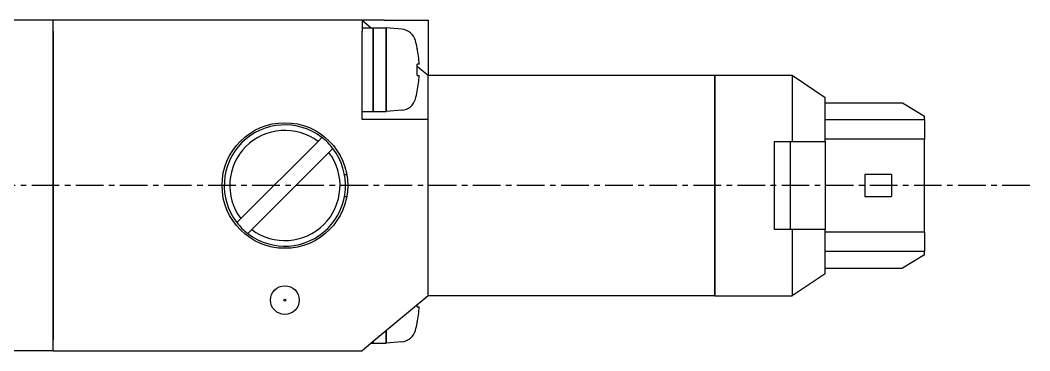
# Model space of a CAD drawing. Extents: x 45 to 224, y 37 to 151.
# Drawn here: x 142.64 to 188.41, y 133.56 to 148.56 of the extents above; entities that cross this region are included whole.
import ezdxf

# ---------------------------------------------------------------- set-up
doc = ezdxf.new("R2010")
doc.units = 0
doc.linetypes.add('CENTER', pattern=[2, 1.25, -0.25, 0.25, -0.25])
doc.layers.get('0').update_dxf_attribs({"linetype": 'CONTINUOUS'})
doc.layers.add('CENTER', color=1, linetype='CENTER')

msp = doc.modelspace()

# ---------------------------------------------------------------- linework, layer by layer
at = {"color": 7, "linetype": 'CONTINUOUS'}
for p, q in [((144.137, 148.561), (121.137, 148.561)), ((158.137, 148.561), (144.137, 148.561)), ((144.137, 133.561), (144.137, 148.561)), ((158.137, 148.561), (158.557, 148.211)), ((159.137, 148.561), (158.137, 148.561)), ((158.137, 148.561), (158.137, 148.061)), ((159.137, 148.561), (161.137, 148.561)), ((161.137, 148.561), (161.137, 146.061)), ((144.137, 148.061), (144.137, 134.061)), ((158.137, 148.211), (158.637, 148.211)), ((158.137, 144.061), (158.137, 148.061)), ((158.637, 148.211), (159.237, 148.211)), ((158.637, 144.411), (158.637, 148.211)), ((158.637, 148.211), (158.637, 144.411)), ((159.944, 148.149), (159.237, 148.211)), ((159.237, 144.411), (159.237, 148.211)), ((159.237, 148.211), (159.237, 144.411)), ((160.641, 147.288), (160.635, 147.283)), ((160.724, 146.564), (160.635, 146.564)), ((160.638, 146.477), (160.837, 146.311)), ((160.635, 146.059), (160.724, 146.059)), ((160.837, 146.311), (161.137, 146.061)), ((161.137, 146.061), (174.137, 146.061)), ((161.137, 136.061), (161.137, 146.061)), ((174.137, 146.061), (177.637, 146.061)), ((174.137, 136.061), (174.137, 146.061)), ((174.137, 146.061), (174.137, 136.061)), ((177.637, 146.061), (179.137, 145.061)), ((177.637, 146.061), (177.637, 143.061)), ((160.635, 145.34), (160.641, 145.335)), ((179.137, 143.061), (179.137, 145.061)), ((179.137, 144.811), (182.637, 144.811)), ((182.637, 144.811), (183.637, 144.211)), ((158.137, 144.411), (158.637, 144.411)), ((158.637, 144.411), (159.237, 144.411)), ((159.944, 144.473), (159.237, 144.411)), ((183.637, 144.061), (183.637, 144.211)), ((161.137, 144.061), (158.137, 144.061)), ((161.137, 136.061), (161.137, 144.061)), ((179.137, 144.061), (183.637, 144.061)), ((183.637, 144.061), (183.637, 143.161)), ((152.639, 139.558), (156.14, 143.059)), ((156.14, 143.059), (156.318, 143.238)), ((176.837, 143.061), (177.637, 143.061)), ((176.837, 139.061), (176.837, 143.061)), ((177.554, 139.061), (177.554, 143.061)), ((177.637, 143.061), (179.137, 143.061)), ((183.637, 143.161), (179.137, 143.161)), ((179.137, 143.061), (179.137, 139.061)), ((183.637, 138.961), (183.637, 143.161)), ((156.635, 142.564), (153.134, 139.063)), ((156.635, 142.564), (156.813, 142.743)), ((157.341, 141.561), (157.443, 141.561)), ((182.137, 141.561), (180.937, 141.561)), ((180.937, 141.561), (180.937, 140.561)), ((182.137, 141.561), (182.137, 140.561)), ((157.341, 140.561), (157.443, 140.561)), ((180.937, 140.561), (182.137, 140.561)), ((152.461, 139.38), (152.639, 139.558)), ((152.956, 138.885), (153.134, 139.063)), ((177.637, 139.061), (176.837, 139.061)), ((179.137, 139.061), (177.637, 139.061)), ((177.637, 139.061), (177.637, 136.061)), ((179.137, 137.061), (179.137, 139.061)), ((179.137, 138.961), (183.637, 138.961)), ((183.637, 138.961), (183.637, 138.061)), ((183.637, 138.061), (179.137, 138.061)), ((183.637, 137.911), (182.637, 137.311)), ((183.637, 137.911), (183.637, 138.061)), ((179.137, 137.061), (177.637, 136.061)), ((179.137, 137.311), (182.637, 137.311)), ((161.137, 136.061), (158.737, 134.061)), ((174.137, 136.061), (161.137, 136.061)), ((174.137, 136.061), (177.637, 136.061)), ((160.635, 135.559), (160.724, 135.559)), ((160.635, 134.84), (160.641, 134.835)), ((159.237, 133.911), (159.237, 134.478)), ((159.237, 134.478), (159.237, 133.911)), ((158.737, 134.061), (158.137, 133.561)), ((158.557, 133.911), (158.637, 133.911)), ((158.637, 133.911), (158.637, 133.978)), ((158.637, 133.978), (158.637, 133.911)), ((158.637, 133.911), (159.237, 133.911)), ((159.944, 133.973), (159.237, 133.911)), ((144.137, 133.561), (140.137, 133.561)), ((144.137, 133.561), (158.137, 133.561))]:
    msp.add_line(p, q, dxfattribs=at)
for points in [[(160.635, 146.059, 0), (160.635, 146.063, 0), (160.636, 146.067, 0), (160.636, 146.071, 0), (160.636, 146.075, 0), (160.636, 146.079, 0), (160.636, 146.082, 0), (160.636, 146.086, 0), (160.637, 146.09, 0), (160.637, 146.094, 0), (160.637, 146.098, 0), (160.637, 146.102, 0), (160.637, 146.106, 0), (160.637, 146.11, 0), (160.637, 146.114, 0), (160.638, 146.118, 0), (160.638, 146.122, 0), (160.638, 146.126, 0), (160.638, 146.13, 0), (160.638, 146.134, 0), (160.638, 146.138, 0), (160.638, 146.142, 0), (160.638, 146.146, 0), (160.639, 146.15, 0), (160.639, 146.153, 0), (160.639, 146.157, 0), (160.639, 146.161, 0), (160.639, 146.165, 0), (160.639, 146.169, 0), (160.639, 146.173, 0), (160.639, 146.177, 0), (160.639, 146.181, 0), (160.639, 146.185, 0), (160.64, 146.189, 0), (160.64, 146.193, 0), (160.64, 146.197, 0), (160.64, 146.201, 0), (160.64, 146.205, 0), (160.64, 146.209, 0), (160.64, 146.213, 0), (160.64, 146.217, 0), (160.64, 146.221, 0), (160.64, 146.224, 0), (160.64, 146.228, 0), (160.64, 146.232, 0), (160.64, 146.236, 0), (160.64, 146.24, 0), (160.64, 146.244, 0), (160.64, 146.248, 0), (160.641, 146.252, 0), (160.641, 146.256, 0), (160.641, 146.26, 0), (160.641, 146.264, 0), (160.641, 146.268, 0), (160.641, 146.272, 0), (160.641, 146.276, 0), (160.641, 146.28, 0), (160.641, 146.284, 0), (160.641, 146.288, 0), (160.641, 146.292, 0), (160.641, 146.296, 0), (160.641, 146.299, 0), (160.641, 146.303, 0), (160.641, 146.307, 0), (160.641, 146.311, 0), (160.641, 146.315, 0), (160.641, 146.319, 0), (160.641, 146.323, 0), (160.641, 146.327, 0), (160.641, 146.331, 0), (160.641, 146.335, 0), (160.641, 146.339, 0), (160.641, 146.343, 0), (160.641, 146.347, 0), (160.641, 146.351, 0), (160.641, 146.355, 0), (160.641, 146.359, 0), (160.641, 146.363, 0), (160.641, 146.367, 0), (160.641, 146.371, 0), (160.64, 146.374, 0), (160.64, 146.378, 0), (160.64, 146.382, 0), (160.64, 146.386, 0), (160.64, 146.39, 0), (160.64, 146.394, 0), (160.64, 146.398, 0), (160.64, 146.402, 0), (160.64, 146.406, 0), (160.64, 146.41, 0), (160.64, 146.414, 0), (160.64, 146.418, 0), (160.64, 146.422, 0), (160.64, 146.426, 0), (160.64, 146.43, 0), (160.64, 146.434, 0), (160.639, 146.438, 0), (160.639, 146.442, 0), (160.639, 146.446, 0), (160.639, 146.449, 0), (160.639, 146.453, 0), (160.639, 146.457, 0), (160.639, 146.461, 0), (160.639, 146.465, 0), (160.639, 146.469, 0), (160.639, 146.473, 0), (160.638, 146.477, 0), (160.638, 146.481, 0), (160.638, 146.485, 0), (160.638, 146.489, 0), (160.638, 146.493, 0), (160.638, 146.497, 0), (160.638, 146.501, 0), (160.638, 146.505, 0), (160.637, 146.509, 0), (160.637, 146.513, 0), (160.637, 146.517, 0), (160.637, 146.52, 0), (160.637, 146.524, 0), (160.637, 146.528, 0), (160.637, 146.532, 0), (160.636, 146.536, 0), (160.636, 146.54, 0), (160.636, 146.544, 0), (160.636, 146.548, 0), (160.636, 146.552, 0), (160.636, 146.556, 0), (160.635, 146.56, 0), (160.635, 146.564, 0)], [(160.635, 135.559, 0), (160.635, 135.56, 0), (160.635, 135.56, 0), (160.635, 135.561, 0), (160.635, 135.562, 0), (160.635, 135.562, 0), (160.635, 135.563, 0), (160.635, 135.564, 0), (160.635, 135.564, 0), (160.636, 135.565, 0), (160.636, 135.566, 0), (160.636, 135.566, 0), (160.636, 135.567, 0), (160.636, 135.568, 0), (160.636, 135.568, 0), (160.636, 135.569, 0), (160.636, 135.57, 0), (160.636, 135.57, 0), (160.636, 135.571, 0), (160.636, 135.572, 0), (160.636, 135.572, 0), (160.636, 135.573, 0), (160.636, 135.574, 0), (160.636, 135.574, 0), (160.636, 135.575, 0), (160.636, 135.576, 0), (160.636, 135.576, 0), (160.636, 135.577, 0), (160.636, 135.578, 0), (160.636, 135.579, 0), (160.636, 135.579, 0), (160.636, 135.58, 0), (160.636, 135.581, 0), (160.636, 135.581, 0), (160.636, 135.582, 0), (160.636, 135.583, 0), (160.636, 135.583, 0), (160.636, 135.584, 0), (160.636, 135.585, 0), (160.636, 135.585, 0), (160.636, 135.586, 0), (160.636, 135.587, 0), (160.636, 135.587, 0), (160.636, 135.588, 0), (160.636, 135.589, 0), (160.637, 135.589, 0), (160.637, 135.59, 0), (160.637, 135.591, 0), (160.637, 135.591, 0), (160.637, 135.592, 0), (160.637, 135.593, 0), (160.637, 135.593, 0), (160.637, 135.594, 0), (160.637, 135.595, 0), (160.637, 135.595, 0), (160.637, 135.596, 0), (160.637, 135.597, 0), (160.637, 135.598, 0), (160.637, 135.598, 0), (160.637, 135.599, 0), (160.637, 135.6, 0), (160.637, 135.6, 0), (160.637, 135.601, 0), (160.637, 135.602, 0), (160.637, 135.602, 0), (160.637, 135.603, 0), (160.637, 135.604, 0), (160.637, 135.604, 0), (160.637, 135.605, 0), (160.637, 135.606, 0), (160.637, 135.606, 0), (160.637, 135.607, 0), (160.637, 135.608, 0), (160.637, 135.608, 0), (160.637, 135.609, 0), (160.637, 135.61, 0), (160.637, 135.61, 0), (160.637, 135.611, 0), (160.637, 135.612, 0), (160.637, 135.612, 0), (160.637, 135.613, 0), (160.637, 135.614, 0), (160.637, 135.615, 0), (160.637, 135.615, 0), (160.637, 135.616, 0), (160.638, 135.617, 0), (160.638, 135.617, 0), (160.638, 135.618, 0), (160.638, 135.619, 0), (160.638, 135.619, 0), (160.638, 135.62, 0), (160.638, 135.621, 0), (160.638, 135.621, 0), (160.638, 135.622, 0), (160.638, 135.623, 0), (160.638, 135.623, 0), (160.638, 135.624, 0), (160.638, 135.625, 0), (160.638, 135.625, 0), (160.638, 135.626, 0), (160.638, 135.627, 0), (160.638, 135.627, 0), (160.638, 135.628, 0), (160.638, 135.629, 0), (160.638, 135.629, 0), (160.638, 135.63, 0), (160.638, 135.631, 0), (160.638, 135.631, 0), (160.638, 135.632, 0), (160.638, 135.633, 0), (160.638, 135.634, 0), (160.638, 135.634, 0), (160.638, 135.635, 0), (160.638, 135.636, 0), (160.638, 135.636, 0), (160.638, 135.637, 0), (160.638, 135.638, 0), (160.638, 135.638, 0), (160.638, 135.639, 0), (160.638, 135.64, 0), (160.638, 135.64, 0), (160.638, 135.641, 0), (160.638, 135.642, 0), (160.638, 135.642, 0), (160.638, 135.643, 0), (160.638, 135.644, 0), (160.638, 135.644, 0), (160.638, 135.645, 0), (160.638, 135.646, 0)]]:
    msp.add_polyline3d(points, dxfattribs=at)
for centre, radius in [((154.637, 141.061), 2.85), ((154.637, 135.861), 0.65), ((154.637, 135.861), 0.05)]:
    msp.add_circle(centre, radius, dxfattribs=at)
for centre, radius, start, end in [((159.883, 147.452), 0.7, 15.3851, 85), ((155.737, 146.311), 5, 11.262, 15.3851), ((155.737, 146.311), 4.994, 2.8984, 11.2219), ((155.737, 146.311), 4.994, 348.7781, 357.1016), ((155.737, 146.311), 5, 344.6149, 348.738), ((159.883, 145.171), 0.7, 275, 344.6149), ((154.637, 141.061), 2.75, 52.312, 217.688), ((154.637, 141.061), 2.5, 53.0478, 216.9522), ((154.637, 141.061), 2.75, 37.688, 52.312), ((154.637, 141.061), 2.75, 232.312, 37.688), ((154.637, 141.061), 2.5, 233.0478, 36.9522), ((154.637, 141.061), 2.75, 217.688, 232.312), ((155.737, 135.811), 4.994, 348.7781, 357.1016), ((155.737, 135.811), 5, 344.6149, 348.738), ((159.883, 134.671), 0.7, 275, 344.6149)]:
    msp.add_arc(centre, radius, start, end, dxfattribs=at)
at = {"layer": 'CENTER', "color": 1, "linetype": 'CENTER'}
msp.add_line((188.411, 141.061), (96.572, 141.061), dxfattribs=at)

doc.saveas('drawing.dxf')
